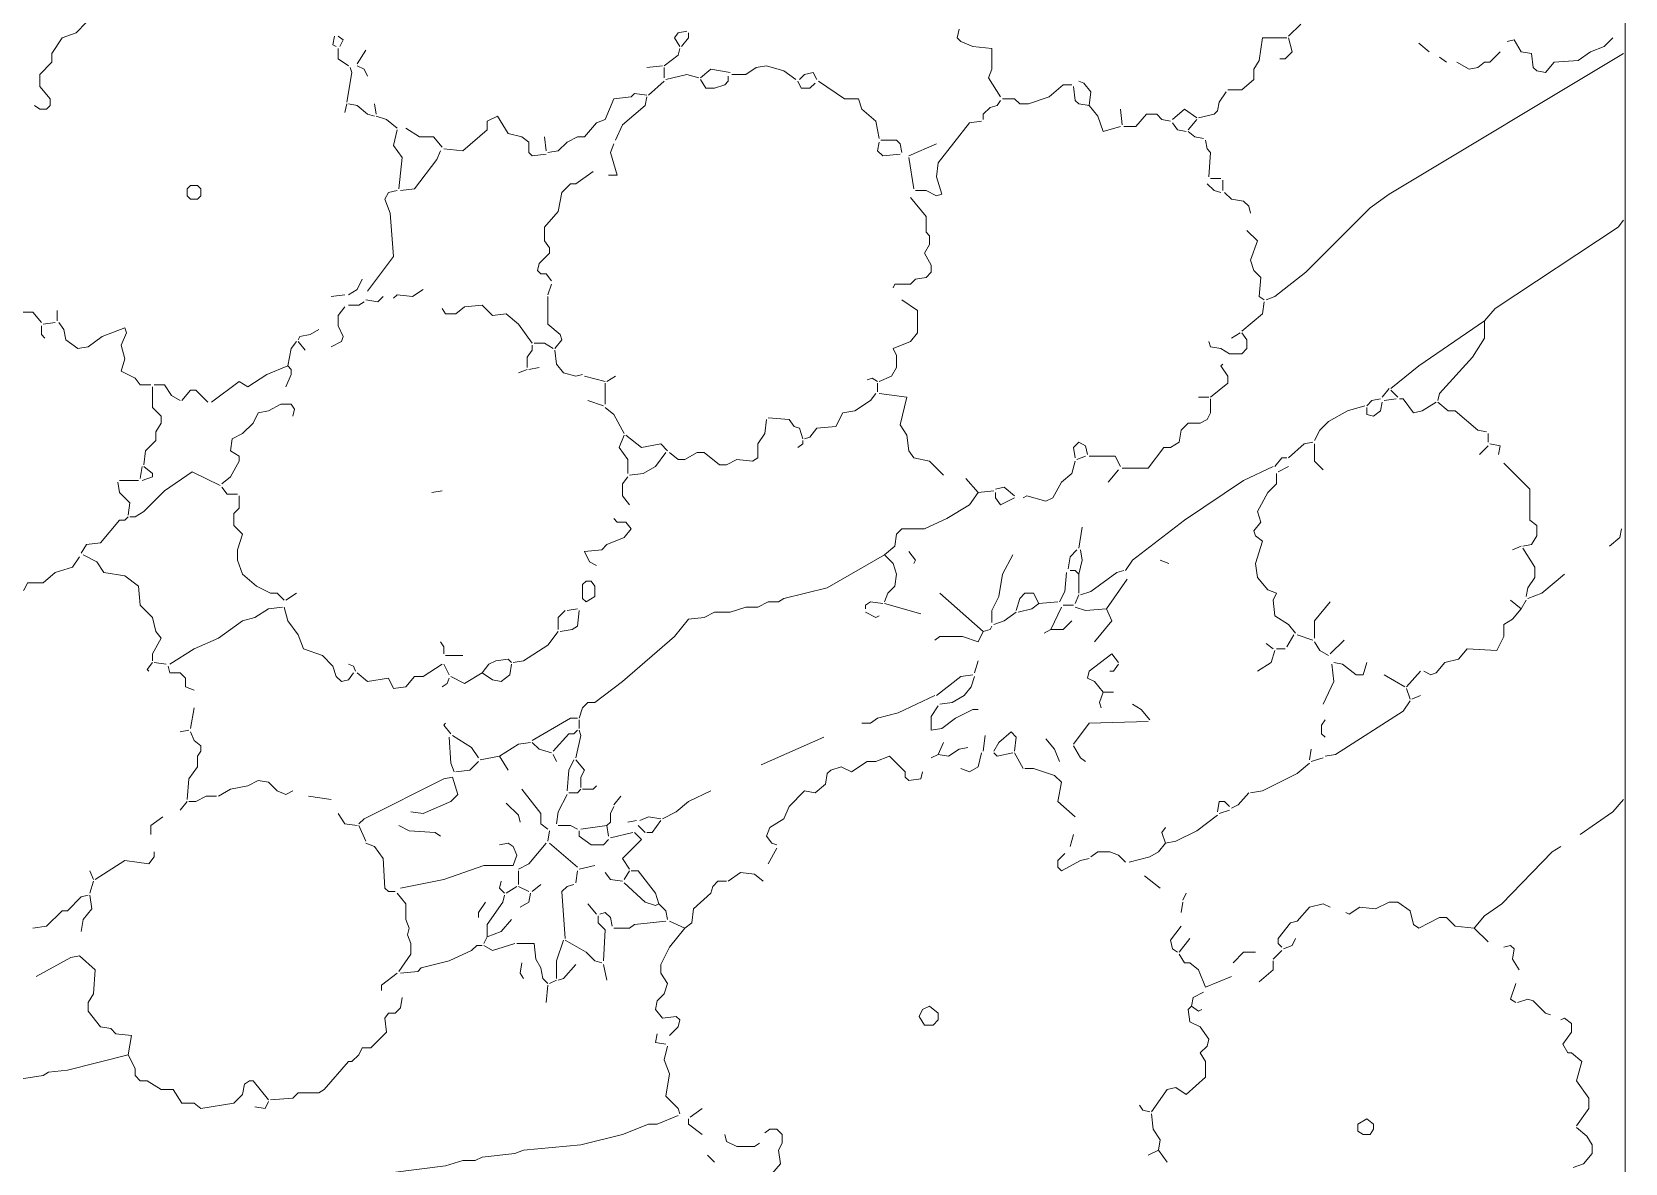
# Model space of a CAD drawing. Header units: millimetres. Extents: x 0 to 150953, y 0 to 85148.
# Drawn here: x 123278 to 150953, y 46807 to 66452 of the extents above; entities that cross this region are included whole.
import ezdxf

# ---------------------------------------------------------------- set-up
doc = ezdxf.new("R2010")
doc.units = ezdxf.units.MM
doc.layers.add('ANNOTATION', color=3, linetype='CONTINUOUS', lineweight=0, plot=False)
doc.layers.add('LINEWORK', color=7, linetype='CONTINUOUS', lineweight=0, plot=False)

msp = doc.modelspace()

# ---------------------------------------------------------------- linework, layer by layer
at = {"layer": 'ANNOTATION'}
msp.add_lwpolyline([(0, 0), (150952.665, 0), (150952.665, 85148.15), (0, 85148.15)], close=True, dxfattribs=at)
at = {"layer": 'LINEWORK'}
for points in [[(126155.447, 67220.64), (125854.152, 67220.64), (125673.37, 67100.115), (125100.891, 67100.115), (125040.634, 67160.377), (124950.244, 67160.377), (124859.853, 67069.987), (124859.853, 66979.596), (124709.194, 66859.076), (124287.374, 66859.076), (124227.117, 66768.686), (124227.117, 66618.032), (124046.335, 66437.251), (123805.286, 66346.86), (123624.504, 66075.688), (123624.504, 65925.034), (123413.6, 65714.124), (123413.6, 65503.214), (123594.381, 65292.299), (123594.381, 65171.779), (123534.113, 65111.517), (123413.6, 65111.517), (123323.209, 65171.779)], [(134652.184, 66467.379), (134501.536, 66437.251), (134441.279, 66346.86), (134531.67, 66196.207)], [(134682.318, 66437.251), (134682.318, 66346.86), (134561.793, 66196.207)], [(139382.64, 66497.513), (139352.506, 66346.86), (139412.774, 66286.598), (139623.679, 66196.207), (139955.119, 66166.078), (139955.119, 65804.515), (139894.851, 65653.862), (140105.767, 65322.433)], [(145318.3, 66587.904), (145107.396, 66376.988)], [(128535.742, 66376.988), (128505.608, 66226.341), (128565.876, 66196.207)], [(128595.999, 66376.988), (128686.39, 66316.732), (128626.133, 66196.207)], [(128595.999, 66166.078), (128595.999, 65985.297), (128776.781, 65864.777)], [(134531.67, 66166.078), (134501.536, 66045.559), (134260.498, 65864.777)], [(145077.262, 66346.86), (144655.442, 66346.86), (144595.174, 65955.168), (144504.783, 65804.515), (144504.783, 65623.733), (144293.879, 65442.952), (144052.829, 65442.952)], [(145107.396, 66346.86), (145167.653, 66105.816), (145047.128, 65985.297), (144956.737, 65985.297)], [(147367.166, 66256.469), (147547.948, 66105.816)], [(150741.749, 66346.86), (150591.102, 66196.207), (150350.063, 66105.816), (150139.148, 65955.168), (149717.328, 65925.034), (149566.669, 65744.253), (149416.021, 65774.387), (149355.764, 65834.643), (149325.63, 66075.688), (149144.849, 66105.816), (149024.324, 66316.732), (148903.81, 66286.598)], [(129078.087, 66135.95), (128927.44, 65894.906)], [(150922.531, 66075.688), (146854.944, 63635.135), (146523.515, 63394.091), (145408.691, 62279.273), (144866.346, 61857.453), (144715.699, 61797.185)], [(147728.73, 66015.425), (147849.243, 65925.034)], [(148783.285, 66105.816), (148602.504, 65925.034), (148512.113, 65925.034), (148391.588, 65834.643), (148240.941, 65804.515), (148030.025, 65925.034)], [(128806.915, 65834.643), (128837.049, 65744.253), (128746.658, 65232.042)], [(128927.44, 65864.777), (129047.953, 65804.515), (129108.221, 65683.996)], [(134230.364, 65864.777), (133959.191, 65834.643)], [(134260.498, 65593.605), (133989.325, 65352.561)], [(134260.498, 65834.643), (134260.498, 65653.862)], [(134863.1, 65653.862), (134652.184, 65714.124), (134290.621, 65623.733)], [(135405.444, 65744.253), (135074.015, 65804.515), (134893.233, 65653.862)], [(135375.311, 65683.996), (135375.311, 65593.605), (135315.054, 65533.343), (135134.272, 65473.08), (134983.624, 65473.08), (134893.233, 65623.733)], [(135435.578, 65714.124), (135676.617, 65714.124), (135857.399, 65834.643), (136038.18, 65864.777), (136339.487, 65774.387), (136550.391, 65623.733)], [(136580.525, 65593.605), (136640.782, 65473.08), (136791.441, 65473.08), (136881.831, 65563.471)], [(136610.659, 65623.733), (136701.05, 65714.124), (136851.698, 65744.253), (136911.954, 65623.733)], [(136942.088, 65593.605), (137394.042, 65292.299), (137635.081, 65292.299), (137695.349, 65111.517), (137936.387, 64900.607), (137996.644, 64599.306)], [(141461.629, 65593.605), (141552.02, 65563.471), (141672.545, 65412.823), (141642.411, 65171.779)], [(133959.191, 65352.561), (133748.276, 65382.689), (133688.019, 65322.433), (133386.713, 65292.299)], [(133959.191, 65322.433), (133929.057, 65171.779), (133537.371, 64840.345), (133416.846, 64569.172)], [(141341.104, 65533.343), (141190.457, 65533.343), (140949.418, 65322.433), (140587.855, 65201.908), (140437.196, 65201.908), (140346.805, 65292.299), (140135.901, 65292.299)], [(141371.238, 65503.214), (141401.372, 65262.17), (141461.629, 65201.908), (141642.411, 65171.779)], [(144022.706, 65412.823), (143902.181, 65232.042)], [(128746.658, 65201.908), (128716.524, 65051.26)], [(128776.781, 65201.908), (128927.44, 65171.779), (129108.221, 65021.126), (129228.735, 64990.998)], [(129228.735, 65201.908), (129258.869, 65021.126)], [(133386.713, 65292.299), (133236.065, 64930.735), (133085.417, 64870.478), (132874.502, 64629.434), (132753.977, 64629.434), (132573.195, 64539.044), (132422.547, 64388.39), (132241.766, 64358.262)], [(140105.767, 65262.17), (140045.51, 65171.779), (139924.985, 65141.651), (139804.461, 65021.126), (139804.461, 64930.735)], [(141642.411, 65171.779), (141793.059, 64990.998), (141883.449, 64719.825), (142184.756, 64810.216)], [(142184.756, 65111.517), (142214.89, 64840.345)], [(143510.484, 64960.869), (143299.58, 65111.517), (143088.664, 64930.735)], [(143902.181, 65232.042), (143872.047, 65081.389), (143811.79, 65021.126), (143540.618, 64960.869)], [(129258.869, 64990.998), (129439.651, 64930.735), (129620.432, 64780.088)], [(129771.08, 64780.088), (130012.129, 64629.434), (130253.168, 64629.434), (130403.816, 64448.653)], [(130433.949, 64418.524), (130765.379, 64388.39), (131187.21, 64749.954), (131187.21, 64900.607), (131367.992, 64990.998), (131548.773, 64689.697), (131789.812, 64629.434), (131910.337, 64539.044), (131910.337, 64358.262), (131970.593, 64298), (132211.632, 64328.134)], [(139774.338, 64900.607), (139563.422, 64870.478), (139021.077, 64177.48), (138990.943, 63936.436), (139081.334, 63635.135), (138990.943, 63605.007), (138810.162, 63695.398), (138629.38, 63695.398)], [(143058.53, 64900.607), (142907.882, 64930.735), (142817.491, 65021.126), (142636.71, 65021.126), (142455.928, 64810.216), (142245.013, 64810.216)], [(143088.664, 64870.478), (143179.055, 64749.954), (143329.702, 64719.825)], [(143510.484, 64930.735), (143359.836, 64749.954)], [(129620.432, 64749.954), (129560.175, 64478.781), (129710.823, 64267.871), (129650.566, 63725.526)], [(132181.509, 64629.434), (132211.632, 64388.39)], [(133386.713, 64508.915), (133326.456, 64358.262), (133446.98, 63966.57), (133296.322, 63966.57)], [(137996.644, 64539.044), (137966.521, 64388.39), (138056.912, 64298), (138358.207, 64328.134)], [(138026.778, 64569.172), (138297.951, 64569.172), (138358.207, 64508.915), (138388.341, 64358.262)], [(138990.943, 64508.915), (138508.866, 64298)], [(143359.836, 64719.825), (143480.361, 64629.434), (143631.009, 64599.306)], [(143661.143, 64569.172), (143691.266, 64418.524), (143751.534, 64358.262), (143721.4, 63936.436)], [(130373.693, 64388.39), (130313.425, 64237.743), (129921.739, 63725.526), (129680.689, 63695.398)], [(138508.866, 64267.871), (138599.257, 63725.526)], [(133025.149, 64026.827), (132723.854, 63815.917), (132633.463, 63815.917), (132482.804, 63665.264), (132422.547, 63333.835), (132181.509, 63062.662), (132181.509, 62821.618), (132271.9, 62701.099), (132271.9, 62610.708), (132091.118, 62429.926), (132060.984, 62309.402), (132121.241, 62249.145), (132211.632, 62249.145), (132302.023, 62128.62)], [(129620.432, 63695.398), (129469.784, 63665.264), (129409.517, 63544.745), (129499.907, 63303.701), (129560.175, 62550.446), (129108.221, 61947.844)], [(143691.266, 63815.917), (143811.79, 63695.398), (143932.315, 63665.264)], [(143751.534, 63906.308), (143932.315, 63906.308)], [(143962.438, 63876.179), (143962.438, 63695.398)], [(143992.572, 63665.264), (144113.097, 63544.745), (144324.001, 63514.616), (144414.392, 63424.225), (144444.526, 63303.701)], [(138538.989, 63574.873), (138810.162, 63243.444), (138810.162, 62972.271), (138870.429, 62912.009), (138870.429, 62761.356), (138780.039, 62610.708)], [(150922.531, 63183.181), (150832.14, 63062.662), (148692.895, 61646.537), (148512.113, 61435.622)], [(122690.473, 62821.618), (122780.864, 62701.099), (122720.596, 62490.183), (122630.205, 62369.664), (122630.205, 62219.011), (122871.255, 61917.71), (122871.255, 61736.928), (123021.902, 61586.281), (123293.075, 61586.281), (123443.723, 61405.499)], [(144384.269, 63002.4), (144565.051, 62821.618), (144444.526, 62490.183)], [(138780.039, 62610.708), (138900.552, 62399.792), (138900.552, 62279.273), (138810.162, 62188.882), (138629.38, 62158.754), (138538.989, 62068.363), (138267.817, 62068.363), (138237.694, 62008.101)], [(144444.526, 62490.183), (144504.783, 62309.402), (144625.308, 62188.882), (144595.174, 61857.453), (144685.565, 61797.185)], [(129017.83, 62158.754), (128927.44, 61977.967)], [(132302.023, 62068.363), (132241.766, 61887.576)], [(128716.524, 61887.576), (128475.485, 61857.453)], [(128927.44, 61977.967), (128776.781, 61887.576)], [(129047.953, 61767.062), (128957.562, 61706.794), (128776.781, 61706.794)], [(129379.394, 61857.453), (129289.003, 61767.062), (129078.087, 61797.185)], [(130072.386, 61977.967), (129891.605, 61857.453), (129620.432, 61887.576), (129560.175, 61827.319)], [(132241.766, 61857.453), (132241.766, 61375.365), (132452.681, 61194.583), (132482.804, 61104.193), (132362.291, 60953.545)], [(138388.341, 61797.185), (138659.514, 61616.404), (138659.514, 61224.717), (138538.989, 61074.059), (138237.694, 60953.545), (138297.951, 60833.02), (138297.951, 60622.105), (138207.56, 60471.457), (137996.644, 60381.066)], [(144685.565, 61767.062), (144655.442, 61556.147), (144293.879, 61254.84)], [(123714.895, 61616.404), (123714.895, 61435.622)], [(128716.524, 61676.671), (128595.999, 61526.013), (128595.999, 61345.231), (128686.39, 61164.449), (128656.267, 61074.059), (128475.485, 60983.668)], [(130403.816, 61646.537), (130464.083, 61556.147), (130644.865, 61556.147), (130795.513, 61676.671), (131096.819, 61706.794), (131277.601, 61526.013), (131518.639, 61556.147), (131729.555, 61375.365), (131970.593, 61043.936)], [(123443.723, 61345.231), (123443.723, 61194.583), (123503.991, 61134.327)], [(123684.772, 61405.499), (123473.857, 61375.365)], [(123745.029, 61405.499), (123835.42, 61284.974), (123865.554, 61104.193), (124076.458, 60953.545), (124257.24, 60983.668), (124498.289, 61164.449), (124889.976, 61315.108), (124920.11, 61224.717), (124829.719, 61013.802), (124889.976, 60772.763)], [(128264.57, 61284.974), (128113.922, 61194.583), (127933.141, 61164.449), (127903.007, 61104.193)], [(144293.879, 61224.717), (144384.269, 61104.193), (144384.269, 60953.545), (144293.879, 60863.154), (144082.963, 60863.154), (143932.315, 60953.545), (143751.534, 60983.668), (143721.4, 61074.059)], [(144263.745, 61224.717), (144113.097, 61134.327)], [(148512.113, 61435.622), (147367.166, 60652.238), (146885.078, 60260.541)], [(148512.113, 61435.622), (148512.113, 61134.327), (148301.197, 60802.886), (147728.73, 60170.15), (147698.596, 60049.637)], [(127872.873, 61074.059), (127782.482, 60953.545), (127722.225, 60652.238)], [(127903.007, 61074.059), (128023.531, 60923.411)], [(131970.593, 61013.802), (131970.593, 60923.411), (131880.203, 60802.886), (131880.203, 60622.105)], [(132000.727, 61043.936), (132181.509, 61043.936), (132332.157, 60953.545)], [(132362.291, 60923.411), (132392.414, 60682.372), (132512.938, 60531.714), (132723.854, 60471.457), (132844.368, 60501.591)], [(124889.976, 60772.763), (124829.719, 60561.848), (125070.757, 60441.323), (125161.148, 60320.809), (125341.93, 60320.809)], [(127722.225, 60652.238), (127360.662, 60501.591), (127029.232, 60290.675), (126878.574, 60381.066), (126396.497, 60019.503)], [(127722.225, 60652.238), (127782.482, 60591.982), (127782.482, 60501.591), (127692.091, 60290.675)], [(132091.118, 60622.105), (131910.337, 60591.982)], [(143962.438, 60682.372), (143932.315, 60652.238), (144052.829, 60471.457), (144052.829, 60350.932), (143751.534, 60109.894)], [(131880.203, 60591.982), (131729.555, 60531.714)], [(132874.502, 60471.457), (133236.065, 60381.066)], [(133236.065, 60350.932), (133236.065, 59989.369)], [(133416.846, 60471.457), (133266.199, 60381.066)], [(137785.74, 60411.2), (137876.13, 60441.323), (137966.521, 60381.066)], [(137966.521, 60350.932), (137966.521, 60200.284)], [(125372.064, 60290.675), (125372.064, 59929.112), (125522.711, 59778.464), (125522.711, 59657.939), (125432.321, 59507.292), (125432.321, 59356.633), (125251.539, 59175.851), (125221.416, 58934.813)], [(125402.198, 60320.809), (125582.979, 60320.809), (125703.493, 60140.028), (125854.152, 60049.637)], [(125884.275, 60049.637), (126034.933, 60230.418), (126125.324, 60230.418), (126336.229, 60019.503)], [(137936.387, 60170.15), (137845.997, 60049.637), (137574.824, 59868.855), (137363.908, 59838.721), (137243.395, 59597.683), (136911.954, 59567.549), (136791.441, 59416.901), (136701.05, 59386.767)], [(137996.644, 60170.15), (138478.732, 60109.894), (138358.207, 59627.806), (138478.732, 59447.024), (138508.866, 59175.851), (138599.257, 59055.338), (138870.429, 58995.07), (139111.468, 58754.031)], [(143751.534, 60079.76), (143751.534, 59838.721), (143691.266, 59718.196), (143570.752, 59657.939), (143359.836, 59657.939), (143239.312, 59537.415), (143209.189, 59326.51), (143058.53, 59236.119), (142938.016, 59236.119), (142666.844, 58874.556), (142214.89, 58874.556)], [(143540.618, 60109.894), (143721.4, 60109.894)], [(146704.297, 60079.76), (146553.649, 60049.637), (146463.258, 59959.246)], [(146854.944, 60260.541), (146734.431, 60109.894)], [(146975.469, 60079.76), (146764.553, 60049.637)], [(146885.078, 60230.418), (147005.603, 60109.894)], [(147035.726, 60079.76), (147095.994, 60079.76), (147276.775, 59838.721), (147427.423, 59868.855), (147668.462, 60019.503)], [(127812.616, 59778.464), (127842.75, 59898.978), (127782.482, 59989.369), (127601.7, 59989.369), (127390.796, 59868.855), (127210.014, 59838.721), (127119.623, 59657.939), (126938.842, 59477.158), (126758.06, 59386.767), (126727.926, 59175.851), (126878.574, 59085.461), (126878.574, 58995.07), (126727.926, 58723.897), (126577.278, 58603.384)], [(132934.758, 60049.637), (133205.931, 59959.246)], [(133236.065, 59929.112), (133386.713, 59808.587), (133567.494, 59477.158)], [(146433.124, 59959.246), (146131.818, 59868.855), (145800.388, 59688.073), (145649.741, 59537.415), (145559.35, 59356.633)], [(146734.431, 60019.503), (146704.297, 59868.855), (146583.772, 59778.464), (146463.258, 59808.587), (146463.258, 59929.112)], [(147698.596, 60019.503), (147879.377, 59868.855), (147999.902, 59868.855), (148391.588, 59537.415), (148542.247, 59507.292)], [(136038.18, 59718.196), (136008.046, 59477.158), (135887.532, 59296.376), (135887.532, 59055.338), (135797.142, 58995.07), (135525.969, 59025.204), (135345.188, 58934.813), (135224.663, 58934.813), (134953.49, 59145.729), (134832.966, 59145.729), (134622.061, 59025.204), (134501.536, 59025.204), (134350.889, 59145.729)], [(136068.314, 59748.33), (136429.877, 59718.196), (136520.268, 59597.683), (136610.659, 59567.549), (136670.916, 59386.767)], [(133567.494, 59447.024), (133477.103, 59236.119), (133627.762, 59025.204), (133627.762, 58784.165)], [(133597.628, 59447.024), (133868.801, 59236.119), (134200.23, 59296.376), (134320.755, 59175.851)], [(136670.916, 59356.633), (136670.916, 59296.376), (136580.525, 59236.119)], [(141612.277, 59115.595), (141582.154, 59266.242), (141461.629, 59326.51), (141371.238, 59236.119), (141401.372, 59055.338)], [(145529.216, 59326.51), (145378.568, 59296.376), (145107.396, 59055.338)], [(145559.35, 59296.376), (145559.35, 58995.07), (145709.998, 58844.422)], [(148572.37, 59266.242), (148421.722, 59115.595)], [(148572.37, 59477.158), (148572.37, 59326.51)], [(148602.504, 59296.376), (148783.285, 59266.242), (148753.151, 59115.595)], [(134290.621, 59145.729), (134109.839, 58904.679), (133898.935, 58784.165), (133657.885, 58754.031)], [(141401.372, 58995.07), (141341.104, 58784.165), (141160.323, 58633.507), (141009.675, 58362.334), (140889.15, 58302.077), (140557.721, 58392.468), (140497.464, 58362.334)], [(141582.154, 59085.461), (141431.495, 59025.204)], [(141642.411, 59085.461), (142094.365, 59085.461), (142184.756, 58904.679)], [(145077.262, 59055.338), (144986.871, 59055.338), (144866.346, 58904.679)], [(148843.542, 58964.947), (149295.496, 58512.993), (149295.496, 57970.648), (149416.021, 57880.257), (149416.021, 57699.475), (149325.63, 57548.817), (149174.983, 57518.694)], [(126547.144, 58573.25), (126065.056, 58814.288), (125582.979, 58482.859), (125221.416, 58121.296), (125070.757, 58030.905), (124980.367, 58030.905)], [(125191.282, 58904.679), (125161.148, 58693.774)], [(125221.416, 58904.679), (125372.064, 58784.165), (125372.064, 58723.897), (125191.282, 58663.64)], [(133627.762, 58723.897), (133537.371, 58603.384), (133537.371, 58392.468), (133657.885, 58241.82)], [(139503.165, 58693.774), (139714.07, 58452.725)], [(142154.622, 58844.422), (141973.84, 58633.507)], [(144836.223, 58904.679), (144324.001, 58663.64), (143299.58, 57970.648), (142395.671, 57277.644), (142275.147, 57096.863)], [(144896.48, 58784.165), (144896.48, 58603.384), (144745.833, 58452.725), (144565.051, 58121.296), (144625.308, 57940.514)], [(145107.396, 58904.679), (144926.614, 58814.288)], [(124769.462, 58633.507), (124799.585, 58452.725), (124980.367, 58271.943), (124950.244, 58061.039)], [(124799.585, 58663.64), (125131.025, 58663.64)], [(126577.278, 58543.116), (126667.669, 58422.602), (126848.451, 58422.602)], [(130403.816, 58482.859), (130223.034, 58452.725)], [(139714.07, 58452.725), (139563.422, 58241.82), (139171.725, 58000.771), (138780.039, 57819.989), (138388.341, 57819.989), (138297.951, 57729.598), (138267.817, 57518.694), (138087.035, 57368.035)], [(139985.242, 58482.859), (139714.07, 58452.725)], [(140015.376, 58512.993), (140166.024, 58543.116), (140346.805, 58392.468)], [(140015.376, 58452.725), (140015.376, 58362.334), (140105.767, 58241.82), (140346.805, 58362.334)], [(126878.574, 58392.468), (126878.574, 58181.552), (126788.183, 58091.162), (126788.183, 57880.257), (126938.842, 57729.598), (126848.451, 57458.426), (126848.451, 57277.644), (126938.842, 57036.606), (127179.88, 56825.69), (127420.919, 56705.176), (127541.443, 56705.176), (127661.968, 56584.652)], [(124950.244, 58030.905), (124889.976, 57970.648), (124799.585, 57970.648), (124468.156, 57578.951), (124227.117, 57548.817), (124136.726, 57398.169)], [(133386.713, 58000.771), (133446.98, 57940.514), (133597.628, 57940.514), (133688.019, 57819.989), (133567.494, 57669.341), (133266.199, 57548.817), (133175.808, 57458.426), (132874.502, 57428.303), (132964.892, 57247.521), (133085.417, 57187.253)], [(141521.886, 57850.123), (141461.629, 57488.56)], [(144625.308, 57940.514), (144504.783, 57789.866), (144534.917, 57699.475), (144655.442, 57609.085), (144534.917, 57217.387), (144565.051, 56976.349), (144745.833, 56765.433), (144896.48, 56705.176)], [(150892.408, 57819.989), (150862.274, 57669.341), (150681.493, 57518.694)], [(124106.592, 57337.912), (123986.068, 57157.131), (123684.772, 57066.74), (123473.857, 56885.958), (123202.684, 56885.958), (123142.427, 56765.433), (122991.769, 56675.043), (122871.255, 56765.433), (122810.987, 56885.958), (122810.987, 57096.863)], [(124166.849, 57368.035), (124407.899, 57247.521), (124528.412, 57066.74), (124889.976, 57006.472), (125131.025, 56825.69), (125161.148, 56494.261), (125372.064, 56283.345), (125432.321, 56042.307), (125522.711, 55921.782), (125372.064, 55650.61), (125372.064, 55530.096)], [(138087.035, 57368.035), (137092.736, 56795.567), (136339.487, 56614.786), (136249.096, 56554.518), (136068.314, 56554.518), (135887.532, 56464.127), (135676.617, 56464.127), (135405.444, 56373.736), (135134.272, 56373.736), (134953.49, 56283.345), (134682.318, 56253.222), (134441.279, 55951.916), (133537.371, 55168.533), (133055.283, 54806.969), (132934.758, 54806.969), (132844.368, 54716.578), (132784.111, 54535.797)], [(138087.035, 57368.035), (138237.694, 57217.387), (138297.951, 57036.606), (138267.817, 56825.69), (138147.303, 56705.176), (138087.035, 56554.518)], [(138508.866, 57428.303), (138629.38, 57277.644), (138599.257, 57217.387)], [(140316.683, 57368.035), (140135.901, 57036.606), (140075.633, 56644.909), (139955.119, 56403.87), (139955.119, 56192.954)], [(141431.495, 57458.426), (141310.982, 57337.912), (141280.848, 57126.997)], [(141491.763, 57458.426), (141521.886, 57277.644), (141461.629, 57036.606)], [(149144.849, 57518.694), (148994.201, 57458.426)], [(149174.983, 57488.56), (149385.887, 57157.131), (149385.887, 56976.349), (149265.373, 56795.567), (149235.24, 56644.909)], [(141250.714, 57066.74), (141220.591, 56735.299), (141130.2, 56554.518)], [(141310.982, 57096.863), (141401.372, 57096.863), (141461.629, 57036.606)], [(141461.629, 57036.606), (141461.629, 56705.176)], [(142245.013, 57096.863), (142124.499, 57066.74), (141672.545, 56735.299), (141491.763, 56675.043)], [(142877.748, 57277.644), (143028.407, 57217.387)], [(149898.109, 57036.606), (149506.412, 56705.176), (149265.373, 56614.786)], [(142305.281, 56946.215), (141943.717, 56434.004)], [(127631.834, 56464.127), (127390.796, 56434.004), (127149.746, 56283.345), (126938.842, 56223.088), (126517.01, 55921.782), (126095.19, 55741), (125673.37, 55469.828)], [(127661.968, 56464.127), (127722.225, 56223.088), (127903.007, 55982.05), (127993.397, 55741), (128324.827, 55620.487), (128505.608, 55439.705), (128565.876, 55258.923), (128656.267, 55168.533), (128776.781, 55198.655), (128867.172, 55319.18)], [(127872.873, 56705.176), (127692.091, 56584.652)], [(138056.912, 56524.395), (137845.997, 56554.518), (137755.606, 56494.261), (137755.606, 56434.004)], [(138087.035, 56524.395), (138719.771, 56343.613)], [(139051.211, 56705.176), (139804.461, 56042.307)], [(140768.637, 56524.395), (140678.246, 56705.176), (140527.587, 56705.176), (140437.196, 56614.786), (140376.939, 56403.87)], [(140768.637, 56524.395), (140648.112, 56434.004), (140407.073, 56373.736)], [(141100.066, 56554.518), (140768.637, 56524.395)], [(141160.323, 56464.127), (140979.541, 56072.441)], [(141190.457, 56494.261), (141371.238, 56494.261)], [(141461.629, 56675.043), (141401.372, 56524.395)], [(141401.372, 56464.127), (141582.154, 56403.87), (141943.717, 56434.004)], [(144896.48, 56705.176), (144836.223, 56584.652), (144866.346, 56313.479), (145107.396, 56162.832), (145227.91, 56012.173)], [(145830.522, 56554.518), (145559.35, 56223.088), (145559.35, 55921.782)], [(148964.067, 56584.652), (149144.849, 56434.004)], [(149235.24, 56584.652), (149144.849, 56434.004)], [(132543.072, 56403.87), (132422.547, 56283.345), (132422.547, 56072.441)], [(132784.111, 56403.87), (132753.977, 56132.698), (132663.586, 56072.441), (132452.681, 56042.307)], [(132753.977, 56434.004), (132573.195, 56403.87)], [(137755.606, 56373.736), (137936.387, 56283.345), (137996.644, 56313.479)], [(140376.939, 56373.736), (140166.024, 56223.088), (139985.242, 56162.832)], [(141341.104, 56223.088), (141190.457, 56072.441), (140979.541, 56072.441)], [(142034.108, 56223.088), (141732.802, 55861.525)], [(141943.717, 56434.004), (142034.108, 56223.088)], [(149144.849, 56434.004), (148994.201, 56253.222), (148843.542, 56162.832), (148843.542, 55951.916), (148723.029, 55710.877), (148210.807, 55741), (148060.159, 55560.219), (147819.12, 55499.962), (147668.462, 55319.18), (147578.071, 55289.046), (147457.557, 55349.314)], [(132422.547, 56042.307), (132241.766, 55801.268), (131819.946, 55530.096), (131639.164, 55499.962)], [(138960.82, 55891.659), (139051.211, 55951.916), (139442.897, 55951.916), (139714.07, 55861.525)], [(139804.461, 56042.307), (139714.07, 55861.525)], [(139955.119, 56132.698), (139924.985, 56072.441), (139804.461, 56042.307)], [(140979.541, 56072.441), (140859.027, 56012.173)], [(145197.787, 55982.05), (145077.262, 55771.134)], [(145258.044, 55982.05), (145529.216, 55891.659)], [(130373.693, 55861.525), (130433.949, 55771.134), (130433.949, 55650.61)], [(142154.622, 55499.962), (142034.108, 55650.61), (141642.411, 55349.314), (141612.277, 55228.789), (141732.802, 55168.533), (141883.449, 54987.751)], [(144866.346, 55710.877), (144806.089, 55499.962), (144565.051, 55349.314)], [(144715.699, 55831.391), (144836.223, 55741)], [(144896.48, 55741), (145047.128, 55741)], [(145559.35, 55861.525), (145649.741, 55710.877), (145800.388, 55620.487)], [(146071.561, 55891.659), (145830.522, 55650.61)], [(125372.064, 55499.962), (125281.673, 55379.437), (125311.807, 55349.314)], [(125402.198, 55499.962), (125613.102, 55469.828)], [(125643.236, 55439.705), (125673.37, 55319.18), (125854.152, 55319.18), (125944.543, 55228.789), (125944.543, 55078.142), (126095.19, 55017.874)], [(128776.781, 55469.828), (128867.172, 55439.705), (128897.306, 55349.314)], [(130403.816, 55469.828), (130072.386, 55258.923), (129921.739, 55258.923), (129771.08, 55078.142), (129560.175, 55048.008), (129469.784, 55228.789), (129108.221, 55168.533), (128927.44, 55319.18)], [(130433.949, 55469.828), (130524.34, 55289.046)], [(130464.083, 55620.487), (130765.379, 55620.487)], [(131609.03, 55499.962), (131548.773, 55560.219), (131337.858, 55530.096), (131217.333, 55469.828), (131096.819, 55319.18)], [(131609.03, 55469.828), (131578.896, 55289.046), (131428.248, 55168.533), (131277.601, 55198.655), (131096.819, 55319.18)], [(139714.07, 55530.096), (139653.813, 55319.18)], [(142154.622, 55469.828), (142064.231, 55349.314), (142003.974, 55349.314)], [(145860.645, 55469.828), (145890.779, 55168.533), (145709.998, 54776.835)], [(145890.779, 55499.962), (146041.427, 55469.828), (146282.476, 55289.046), (146402.99, 55289.046)], [(146463.258, 55499.962), (146402.99, 55289.046)], [(130524.34, 55228.789), (130494.206, 55138.399), (130403.816, 55078.142)], [(131096.819, 55319.18), (130795.513, 55138.399), (130554.474, 55258.923)], [(139623.679, 55289.046), (139412.774, 55258.923), (138990.943, 54927.483)], [(139653.813, 55258.923), (139593.556, 55078.142), (139473.031, 54927.483), (139262.116, 54806.969), (139051.211, 54776.835)], [(146764.553, 55289.046), (147126.117, 55078.142)], [(147397.289, 55349.314), (147156.251, 55078.142)], [(138960.82, 54927.483), (138328.085, 54626.188), (137966.521, 54535.797), (137845.997, 54445.406), (137695.349, 54445.406)], [(141883.449, 54987.751), (141823.192, 54806.969), (141853.326, 54716.578)], [(141883.449, 54987.751), (142064.231, 54987.751)], [(147216.508, 54837.092), (147095.994, 54656.311), (145920.913, 53903.061), (145740.132, 53872.927)], [(147156.251, 55048.008), (147216.508, 54867.226)], [(147397.289, 54927.483), (147246.642, 54867.226)], [(126095.19, 54716.578), (126034.933, 54355.015)], [(132753.977, 54535.797), (132633.463, 54535.797), (131970.593, 54144.1)], [(139021.077, 54746.701), (138900.552, 54565.92), (138900.552, 54324.881), (139081.334, 54355.015), (139322.384, 54535.797), (139623.679, 54686.445), (139714.07, 54686.445)], [(142395.671, 54776.835), (142546.319, 54686.445), (142696.967, 54505.663)], [(126004.799, 54324.881), (125854.152, 54294.747)], [(126034.933, 54294.747), (126095.19, 54144.1), (126215.715, 54053.709), (126215.715, 53963.318), (126155.447, 53872.927), (126155.447, 53692.146), (126004.799, 53481.23), (125974.665, 53119.667)], [(130464.083, 54445.406), (130433.949, 54415.272), (130554.474, 54264.624)], [(132753.977, 54324.881), (132693.72, 54264.624), (132603.329, 54264.624), (132332.157, 53963.318)], [(132784.111, 54324.881), (132814.245, 54234.49), (132723.854, 53842.793)], [(132784.111, 54505.663), (132784.111, 54355.015)], [(139985.242, 53963.318), (140075.633, 54113.966), (140286.549, 54294.747), (140376.939, 54204.356), (140346.805, 53963.318)], [(142666.844, 54475.529), (141642.411, 54445.406), (141371.238, 54083.843)], [(145740.132, 54505.663), (145679.864, 54415.272), (145679.864, 54264.624), (145740.132, 54204.356)], [(130524.34, 54204.356), (130554.474, 53752.402), (130614.731, 53601.755)], [(130584.597, 54234.49), (130916.038, 54023.575), (131036.551, 53842.793)], [(131940.459, 54113.966), (131729.555, 54083.843), (131398.115, 53872.927)], [(131970.593, 54113.966), (132091.118, 53993.452), (132302.023, 53933.184)], [(137032.479, 54204.356), (135947.789, 53722.279)], [(139111.468, 54113.966), (139021.077, 53903.061)], [(139533.288, 54023.575), (139382.64, 53993.452), (139201.859, 53872.927), (139021.077, 53903.061)], [(139834.595, 54234.49), (139804.461, 53963.318)], [(140889.15, 54174.234), (141039.809, 53993.452), (141130.2, 53782.536)], [(141371.238, 54053.709), (141491.763, 53842.793), (141582.154, 53782.536)], [(145499.082, 53993.452), (145468.959, 53812.67)], [(131036.551, 53782.536), (130885.904, 53631.889), (130644.865, 53601.755)], [(131398.115, 53872.927), (131066.685, 53812.67)], [(131398.115, 53872.927), (131548.773, 53631.889)], [(132332.157, 53903.061), (132392.414, 53782.536)], [(132693.72, 53812.67), (132603.329, 53631.889), (132573.195, 53270.325)], [(132723.854, 53812.67), (132874.502, 53631.889), (132814.245, 53511.364), (132814.245, 53330.582)], [(138749.905, 53601.755), (138719.771, 53481.23), (138508.866, 53451.107), (138448.598, 53511.364), (138448.598, 53601.755), (138177.426, 53872.927), (137936.387, 53782.536), (137785.74, 53782.536), (137514.567, 53601.755), (137333.786, 53692.146), (137153.004, 53631.889), (137092.736, 53571.621), (137062.613, 53390.839), (136881.831, 53240.191), (136701.05, 53270.325), (136429.877, 52999.153), (136339.487, 52788.237), (136098.437, 52637.59), (136038.18, 52486.931), (136128.571, 52366.417), (136218.962, 52336.283)], [(139021.077, 53903.061), (138900.552, 53842.793)], [(139774.338, 53933.184), (139714.07, 53692.146), (139563.422, 53601.755), (139412.774, 53662.012)], [(139985.242, 53933.184), (140045.51, 53872.927), (140316.683, 53933.184)], [(140346.805, 53933.184), (140497.464, 53662.012)], [(145468.959, 53752.402), (145258.044, 53571.621), (144655.442, 53270.325), (144444.526, 53240.191)], [(145709.998, 53842.793), (145499.082, 53782.536)], [(127812.616, 53270.325), (127692.091, 53210.057), (127541.443, 53270.325), (127390.796, 53420.973), (127210.014, 53451.107), (127029.232, 53360.716), (126727.926, 53300.448), (126517.01, 53179.935)], [(130584.597, 53511.364), (130433.949, 53481.23), (129047.953, 52788.237), (128957.562, 52697.847)], [(130584.597, 53511.364), (130674.988, 53210.057), (130554.474, 53089.544), (130072.386, 52878.628), (129861.471, 52908.762)], [(140527.587, 53662.012), (140678.246, 53662.012), (141039.809, 53541.498), (141160.323, 53420.973), (141100.066, 53089.544), (141401.372, 52818.371)], [(126486.887, 53179.935), (126306.106, 53179.935), (126125.324, 53089.544), (126004.799, 53089.544)], [(128083.788, 53179.935), (128475.485, 53119.667)], [(131789.812, 53300.448), (132121.241, 52878.628), (132121.241, 52697.847), (132241.766, 52607.456)], [(132573.195, 53210.057), (132422.547, 52908.762), (132392.414, 52697.847)], [(132814.245, 53300.448), (132753.977, 53240.191), (132603.329, 53240.191)], [(133085.417, 53360.716), (133025.149, 53300.448), (132844.368, 53300.448)], [(133507.237, 53179.935), (133386.713, 53029.276)], [(135074.015, 53270.325), (134682.318, 53089.544), (134471.402, 52908.762), (134230.364, 52788.237)], [(144414.392, 53240.191), (144233.611, 53029.276), (144113.097, 52969.019)], [(125974.665, 53089.544), (125854.152, 52938.885)], [(128595.999, 52878.628), (128716.524, 52697.847), (128927.44, 52667.713)], [(131518.639, 53059.41), (131729.555, 52848.494), (131759.678, 52727.98)], [(133386.713, 52999.153), (133326.456, 52878.628), (133326.456, 52727.98), (133266.199, 52667.713)], [(144082.963, 52999.153), (143992.572, 53089.544), (143902.181, 53089.544), (143872.047, 52908.762)], [(144082.963, 52938.885), (143902.181, 52878.628)], [(150922.531, 53119.667), (150741.749, 52908.762), (150169.282, 52517.065)], [(125552.845, 52818.371), (125341.93, 52667.713), (125341.93, 52517.065)], [(128957.562, 52667.713), (129078.087, 52396.54)], [(129650.566, 52667.713), (129831.348, 52577.322), (130283.302, 52547.199), (130373.693, 52486.931)], [(132422.547, 52667.713), (132633.463, 52667.713), (132753.977, 52607.456)], [(133266.199, 52667.713), (132814.245, 52607.456)], [(133266.199, 52667.713), (133296.322, 52486.931)], [(133778.41, 52758.103), (133627.762, 52727.98)], [(133808.544, 52667.713), (133929.057, 52547.199)], [(134200.23, 52788.237), (133989.325, 52818.371), (133838.667, 52758.103)], [(134200.23, 52758.103), (134049.582, 52547.199), (133959.191, 52547.199)], [(142968.139, 52637.59), (142907.882, 52547.199), (142968.139, 52366.417)], [(143872.047, 52848.494), (143510.484, 52577.322), (143148.921, 52396.54), (142968.139, 52366.417)], [(129078.087, 52366.417), (129228.735, 52306.149), (129379.394, 52095.245), (129409.517, 51583.023), (129469.784, 51522.766), (129590.298, 51522.766)], [(131398.115, 52336.283), (131548.773, 52366.417), (131639.164, 52306.149), (131699.421, 52155.502), (131639.164, 51974.72)], [(132211.632, 52366.417), (131910.337, 52004.854), (131729.555, 51914.463)], [(132271.9, 52577.322), (132241.766, 52396.54)], [(132271.9, 52366.417), (132753.977, 51944.586)], [(132784.111, 52577.322), (132784.111, 52486.931), (132995.026, 52336.283), (133205.931, 52336.283), (133296.322, 52426.674)], [(133718.153, 52547.199), (133326.456, 52456.808)], [(133868.801, 52426.674), (133537.371, 52095.245)], [(133748.276, 52547.199), (133868.801, 52426.674)], [(141371.238, 52517.065), (141310.982, 52306.149)], [(142968.139, 52366.417), (142847.625, 52215.759), (142696.967, 52125.368), (142335.403, 52034.977)], [(149837.841, 52306.149), (149687.194, 52215.759), (148813.419, 51311.85), (148512.113, 51100.946), (148331.331, 50890.03)], [(125402.198, 52215.759), (125402.198, 52125.368), (125311.807, 52004.854), (124889.976, 52065.111), (124377.765, 51733.681)], [(133537.371, 52095.245), (133657.885, 51914.463)], [(136218.962, 52276.026), (136068.314, 52004.854)], [(141220.591, 52185.636), (141100.066, 52065.111), (141100.066, 51944.586), (141160.323, 51884.329), (141491.763, 52065.111), (141642.411, 52095.245)], [(141672.545, 52125.368), (141793.059, 52215.759), (142003.974, 52215.759), (142154.622, 52155.502), (142275.147, 52034.977)], [(124287.374, 51884.329), (124347.631, 51733.681)], [(131639.164, 51974.72), (131126.942, 51974.72), (130433.949, 51733.681), (129680.689, 51583.023)], [(131729.555, 51884.329), (131729.555, 51643.291)], [(132753.977, 51884.329), (132723.854, 51673.414)], [(133055.283, 51974.72), (132784.111, 51914.463)], [(133236.065, 51854.195), (133326.456, 51733.681), (133537.371, 51703.548)], [(133657.885, 51884.329), (133567.494, 51733.681)], [(133688.019, 51884.329), (133808.544, 51884.329), (134109.839, 51492.632), (134170.107, 51311.85)], [(135375.311, 51703.548), (135586.226, 51854.195), (135827.265, 51824.072), (135977.923, 51703.548)], [(142606.576, 51793.938), (142877.748, 51583.023)], [(124347.631, 51703.548), (124287.374, 51492.632)], [(129620.432, 51492.632), (129771.08, 51311.85), (129771.08, 51040.678), (129831.348, 50890.03), (129801.214, 50769.505), (129861.471, 50618.858), (129861.471, 50438.076), (129650.566, 50136.77)], [(131428.248, 51703.548), (131398.115, 51583.023), (131488.505, 51492.632)], [(131699.421, 51613.157), (131518.639, 51492.632)], [(131729.555, 51613.157), (131910.337, 51522.766)], [(131940.459, 51492.632), (131910.337, 51341.984), (131759.678, 51251.593)], [(132121.241, 51643.291), (131970.593, 51522.766)], [(132693.72, 51643.291), (132573.195, 51613.157), (132482.804, 51522.766), (132543.072, 50709.249)], [(133567.494, 51673.414), (133929.057, 51341.984), (134109.839, 51281.727), (134170.107, 51311.85)], [(135345.188, 51703.548), (135194.529, 51703.548), (135104.138, 51613.157), (135074.015, 51492.632), (134772.709, 51221.46), (134742.575, 50980.421), (134622.061, 50890.03)], [(143329.702, 51492.632), (143269.446, 51372.118)], [(124257.24, 51462.509), (124136.726, 51432.375), (123895.677, 51191.337), (123805.286, 51191.337), (123534.113, 50920.164), (123293.075, 50890.03)], [(124287.374, 51462.509), (124317.508, 51221.46), (124166.849, 51040.678), (124136.726, 50829.773)], [(131157.076, 51341.984), (131036.551, 51161.203), (131036.551, 51070.812)], [(131488.505, 51462.509), (131458.382, 51341.984), (131187.21, 50950.287), (131187.21, 50739.383)], [(132934.758, 51311.85), (133085.417, 51131.069)], [(134170.107, 51311.85), (134290.621, 51191.337), (134320.755, 51040.678)], [(143269.446, 51341.984), (143239.312, 51161.203)], [(145830.522, 51251.593), (145709.998, 51311.85), (145468.959, 51251.593), (145258.044, 51010.555), (145137.519, 50980.421), (144926.614, 50709.249), (144926.614, 50618.858), (144986.871, 50558.601)], [(146101.695, 51161.203), (146161.952, 51131.069), (146342.733, 51251.593), (146613.906, 51221.46), (146854.944, 51341.984), (147005.603, 51341.984), (147216.508, 51191.337), (147276.775, 50950.287), (147367.166, 50890.03), (147728.73, 51070.812), (147849.243, 51070.812), (147999.902, 50920.164), (148331.331, 50890.03)], [(131609.03, 51040.678), (131428.248, 50829.773), (131187.21, 50739.383)], [(133115.54, 51100.946), (133115.54, 50980.421), (133236.065, 50859.896)], [(133145.674, 51131.069), (133236.065, 51161.203), (133326.456, 51070.812), (133356.59, 50920.164)], [(134290.621, 51010.555), (133748.276, 50950.287), (133657.885, 50890.03), (133386.713, 50890.03)], [(134350.889, 51010.555), (134622.061, 50890.03)], [(131187.21, 50739.383), (131126.942, 50618.858)], [(132512.938, 50679.115), (132392.414, 50317.551), (132392.414, 50016.256)], [(132543.072, 50679.115), (132904.636, 50468.21), (133055.283, 50317.551), (133175.808, 50287.428)], [(133236.065, 50859.896), (133205.931, 50317.551)], [(134622.061, 50890.03), (134350.889, 50558.601), (134200.23, 50257.294), (134200.23, 50106.647), (134320.755, 49925.865)], [(143239.312, 50920.164), (143058.53, 50679.115), (143088.664, 50528.467), (143179.055, 50468.21)], [(143389.97, 50709.249), (143209.189, 50468.21)], [(145227.91, 50709.249), (145167.653, 50588.724), (145017.005, 50528.467)], [(148331.331, 50890.03), (148572.37, 50648.992)], [(124106.592, 50407.942), (123955.945, 50377.819), (123353.332, 50046.379)], [(124106.592, 50407.942), (124377.765, 50166.904), (124347.631, 49745.084), (124257.24, 49594.425), (124257.24, 49443.777), (124468.156, 49172.605), (124648.937, 49142.471), (124739.328, 49052.08), (125010.5, 49021.957), (124950.244, 48690.517)], [(131096.819, 50588.724), (131006.428, 50588.724), (130916.038, 50498.333), (130524.34, 50317.551), (130042.252, 50197.038), (129981.995, 50136.77), (129680.689, 50106.647)], [(131669.287, 50618.858), (131277.601, 50498.333), (131126.942, 50588.724)], [(131699.421, 50618.858), (132000.727, 50618.858)], [(132000.727, 50618.858), (132030.85, 50347.685), (132121.241, 50197.038), (132151.375, 50016.256), (132241.766, 49925.865)], [(143209.189, 50438.076), (143299.58, 50287.428), (143389.97, 50287.428), (143540.618, 50166.904), (143661.143, 49865.597)], [(144534.917, 50468.21), (144324.001, 50468.21), (144143.22, 50287.428)], [(144986.871, 50498.333), (144836.223, 50347.685)], [(148843.542, 50558.601), (148964.067, 50588.724), (149024.324, 50528.467), (148994.201, 50347.685), (149114.715, 50166.904)], [(129620.432, 50106.647), (129349.26, 49895.731), (129349.26, 49805.34)], [(131789.812, 50287.428), (131759.678, 50106.647), (131819.946, 50016.256)], [(132723.854, 50257.294), (132512.938, 50016.256), (132422.547, 49986.122)], [(133205.931, 50257.294), (133266.199, 49986.122)], [(144836.223, 50317.551), (144836.223, 50166.904), (144595.174, 49955.988)], [(132241.766, 49895.731), (132211.632, 49594.425)], [(132392.414, 49986.122), (132271.9, 49925.865)], [(134320.755, 49925.865), (134260.498, 49745.084), (134139.973, 49624.559), (134109.839, 49473.911), (134230.364, 49323.252), (134471.402, 49353.386), (134531.67, 49293.129), (134501.536, 49172.605), (134350.889, 49021.957)], [(144113.097, 50046.379), (143661.143, 49865.597)], [(149054.458, 49925.865), (148964.067, 49654.693), (149054.458, 49594.425)], [(129710.823, 49684.816), (129680.689, 49504.034), (129590.298, 49413.643), (129469.784, 49413.643), (129409.517, 49323.252), (129439.651, 49082.214), (129168.478, 48811.041), (129017.83, 48811.041), (128957.562, 48690.517), (128837.049, 48570.003), (128776.781, 48570.003), (128354.961, 48087.915), (128264.57, 48027.658), (127903.007, 48027.658), (127812.616, 47937.267), (127420.919, 47907.133)], [(143631.009, 49775.206), (143450.227, 49684.816), (143420.093, 49534.168)], [(149084.592, 49594.425), (149265.373, 49654.693), (149355.764, 49624.559), (149566.669, 49413.643), (149657.06, 49383.52)], [(143420.093, 49534.168), (143359.836, 49473.911), (143389.97, 49262.995), (143570.752, 49172.605), (143721.4, 48961.689), (143691.266, 48841.175), (143570.752, 48720.651)], [(143420.093, 49534.168), (143540.618, 49443.777), (143600.875, 49473.911)], [(149837.841, 49293.129), (149898.109, 49323.252), (150018.623, 49232.862), (150018.623, 49082.214), (149867.975, 48871.298), (149958.366, 48720.651), (150018.623, 48720.651), (150199.405, 48570.003), (150109.014, 48238.563), (150319.929, 47937.267), (150319.929, 47756.486), (150109.014, 47455.179)], [(134139.973, 49052.08), (134109.839, 48901.432), (134290.621, 48871.298)], [(134320.755, 48841.175), (134260.498, 48600.126), (134350.889, 48359.087), (134290.621, 47967.39), (134501.536, 47756.486), (134531.67, 47666.095)], [(143570.752, 48720.651), (143661.143, 48570.003), (143661.143, 48298.83), (143329.702, 47997.524), (143148.921, 48118.049), (142998.273, 48087.915), (142727.101, 47696.218)], [(124950.244, 48690.517), (123895.677, 48419.344), (123564.247, 48389.221), (123473.857, 48328.953), (122117.994, 48118.049), (121003.171, 47756.486), (120822.389, 47756.486), (120762.132, 47696.218), (120551.216, 47666.095), (120370.435, 47575.704), (120219.787, 47575.704), (119677.442, 47334.654), (119466.527, 47304.531), (119195.354, 47153.873)], [(124950.244, 48690.517), (125070.757, 48449.478), (125070.757, 48328.953), (125161.148, 48238.563), (125281.673, 48238.563), (125522.711, 48087.915), (125733.627, 48087.915), (125884.275, 47846.876), (126095.19, 47846.876), (126215.715, 47756.486), (126788.183, 47846.876), (126938.842, 47997.524), (126968.964, 48178.306), (127059.355, 48238.563), (127119.623, 48238.563), (127390.796, 47907.133)], [(134501.536, 47635.961), (134139.973, 47485.313), (133989.325, 47485.313), (133537.371, 47304.531), (132814.245, 47123.75), (131819.946, 47033.359), (131669.287, 46973.091), (131096.819, 46912.834), (130976.294, 46852.577), (130765.379, 46852.577), (130464.083, 46762.187), (129499.907, 46641.662), (129349.26, 46581.405), (126697.792, 46280.099), (124046.335, 45617.232)], [(127390.796, 47876.999), (127330.528, 47756.486), (127149.746, 47786.608)], [(134923.356, 47756.486), (134712.452, 47605.827)], [(142516.185, 47816.742), (142576.453, 47726.352), (142696.967, 47696.218)], [(142727.101, 47666.095), (142757.235, 47394.922), (142877.748, 47214.141), (142847.625, 47033.359)], [(134682.318, 47575.704), (134682.318, 47485.313), (134923.356, 47304.531)], [(136008.046, 47334.654), (136098.437, 47394.922), (136218.962, 47394.922), (136309.353, 47304.531), (136309.353, 47153.873), (136249.096, 47033.359), (136279.219, 46792.309), (136098.437, 46581.405), (136098.437, 46069.186), (136369.609, 45918.535)], [(150109.014, 47425.045), (150289.795, 47274.397), (150380.186, 47123.75), (150380.186, 46973.091), (150229.539, 46792.309), (150048.757, 46732.053)], [(135315.054, 47304.531), (135345.188, 47184.007), (135525.969, 47093.616), (135827.265, 47093.616), (135917.655, 47153.873)], [(135013.747, 46942.968), (135134.272, 46822.443)], [(142847.625, 47033.359), (142666.844, 46942.968)], [(142847.625, 47033.359), (142998.273, 46822.443)]]:
    msp.add_lwpolyline(points, dxfattribs=at)
for points in [[(126034.933, 63785.789), (126155.447, 63785.789), (126215.715, 63725.526), (126215.715, 63605.007), (126155.447, 63544.745), (126034.933, 63544.745), (125974.665, 63605.007), (125974.665, 63725.526)], [(132904.636, 56554.518), (132844.368, 56614.786), (132844.368, 56855.824), (132904.636, 56916.081), (132995.026, 56916.081), (133055.283, 56825.69), (133055.283, 56644.909)], [(138870.429, 49534.168), (138749.905, 49473.911), (138689.648, 49353.386), (138780.039, 49202.739), (138930.686, 49202.739), (139021.077, 49293.129), (139021.077, 49413.643)], [(146463.258, 47575.704), (146312.599, 47485.313), (146312.599, 47364.788), (146402.99, 47304.531), (146523.515, 47304.531), (146583.772, 47394.922), (146583.772, 47485.313)]]:
    msp.add_lwpolyline(points, close=True, dxfattribs=at)

doc.saveas('drawing.dxf')
